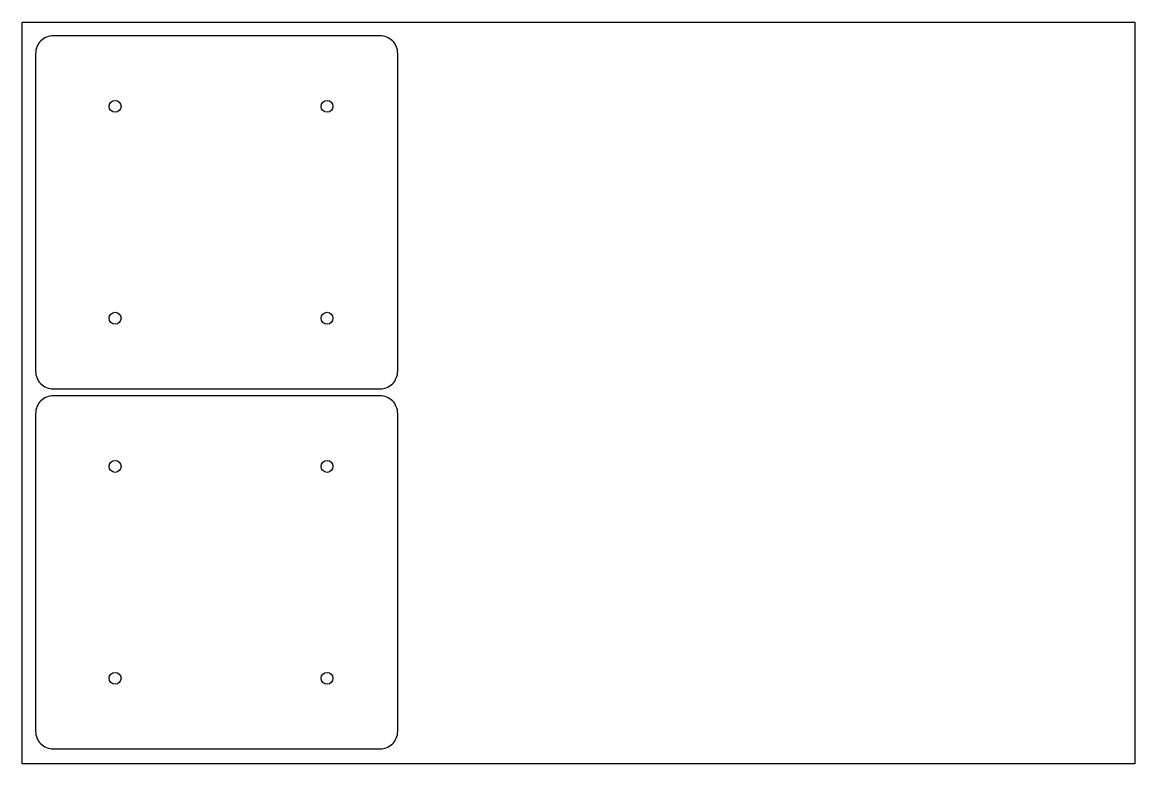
# Model space of a CAD drawing. Header units: millimetres. Extents: x 0 to 300, y 0 to 200.
import ezdxf

# ---------------------------------------------------------------- set-up
doc = ezdxf.new("R2010")
doc.units = ezdxf.units.MM

msp = doc.modelspace()

# ---------------------------------------------------------------- linework, layer by layer
msp.add_lwpolyline([(0, 0), (0, 200), (300, 200), (300, 0)], close=True)
for points in [[(101.24, 105.87), (101.24, 191.59, 0.414214), (96.47, 196.36), (8.37, 196.36, 0.414214), (3.61, 191.59), (3.61, 105.87, 0.414214), (8.37, 101.11), (96.47, 101.11, 0.414214)], [(101.24, 8.76), (101.24, 94.49, 0.414214), (96.47, 99.25), (8.37, 99.25, 0.414214), (3.61, 94.49), (3.61, 8.76, 0.414214), (8.37, 4), (96.47, 4, 0.414214)]]:
    msp.add_lwpolyline(points, format="xyb", close=True)
for centre in [(25.04, 177.31), (82.19, 177.31), (25.04, 120.16), (82.19, 120.16), (25.04, 80.2), (82.19, 80.2), (25.04, 23.05), (82.19, 23.05)]:
    msp.add_circle(centre, 1.6)

doc.saveas('drawing.dxf')
